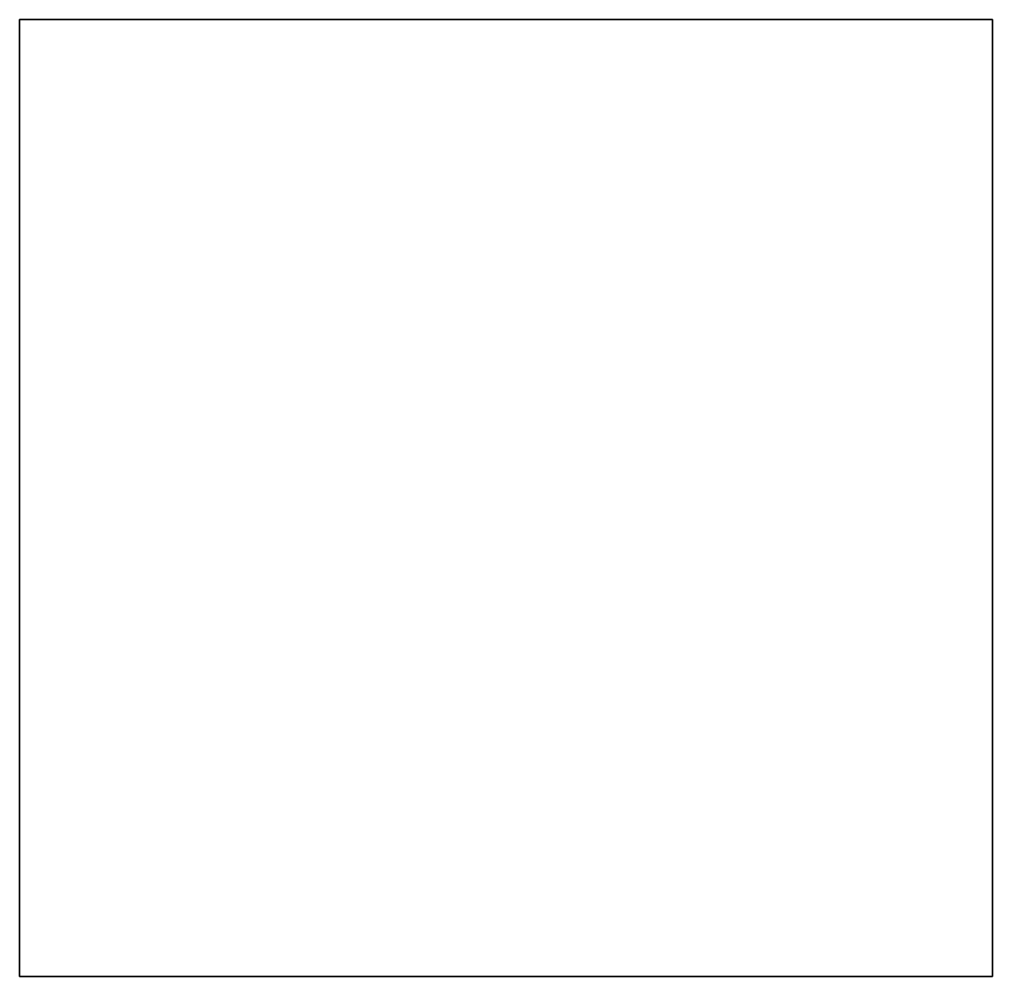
# Model space of a CAD drawing. Header units: inches. Extents: x 7.08 to 9.18, y -0.63 to 1.44.
import ezdxf

# ---------------------------------------------------------------- set-up
doc = ezdxf.new("R2010")
doc.units = ezdxf.units.IN
doc.header["$MEASUREMENT"] = 0

msp = doc.modelspace()

# ---------------------------------------------------------------- linework, layer by layer
for p, q in [((9.1773, 1.4376, 1.5702), (7.079, 1.4376, 1.5702)), ((7.079, 1.4376, 1.5702), (7.079, -0.6255, 1.5702)), ((7.079, -0.6255), (7.079, 1.4376)), ((7.079, 1.4376), (9.1773, 1.4376)), ((7.079, 1.4376, 1.5702), (7.079, 1.4376)), ((9.1773, -0.6255, 1.5702), (9.1773, 1.4376, 1.5702)), ((9.1773, 1.4376), (9.1773, -0.6255)), ((9.1773, 1.4376, 1.5702), (9.1773, 1.4376)), ((7.079, -0.6255, 1.5702), (9.1773, -0.6255, 1.5702)), ((9.1773, -0.6255), (7.079, -0.6255)), ((7.079, -0.6255, 1.5702), (7.079, -0.6255)), ((9.1773, -0.6255, 1.5702), (9.1773, -0.6255))]:
    msp.add_line(p, q)

doc.saveas('drawing.dxf')
